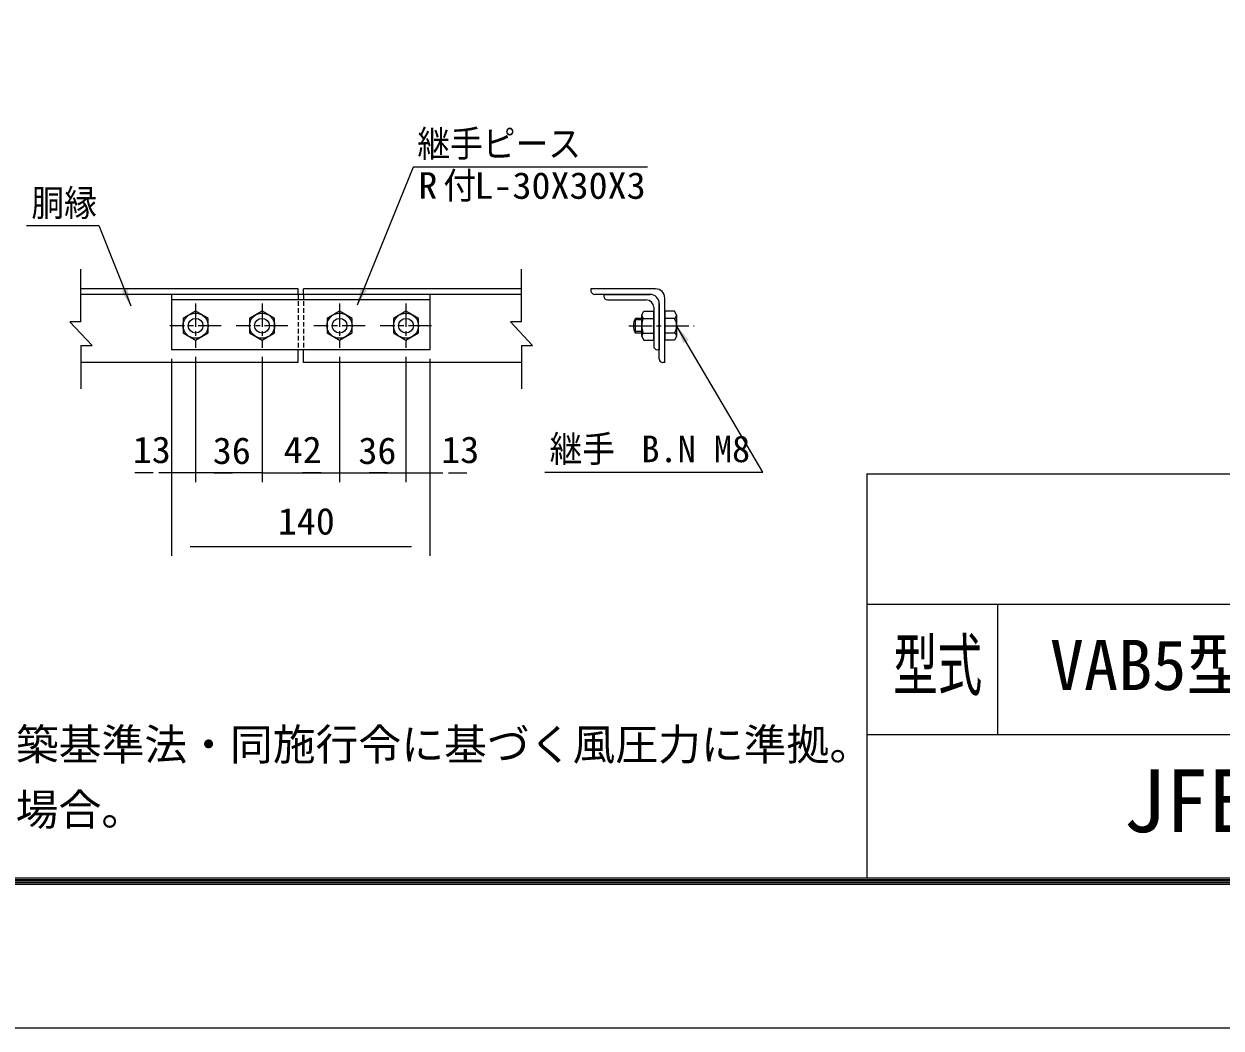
# Model space of a CAD drawing. Units: millimetres, scale not verified, with parts at other scales. Extents: x -4455 to 4455, y -3150 to 3150.
# Drawn here: x 878 to 2824, y -3150 to -1517 of the extents above; entities that cross this region are included whole.
import ezdxf
from ezdxf.enums import TextEntityAlignment as Align

# ---------------------------------------------------------------- set-up
doc = ezdxf.new("R2010")
doc.units = ezdxf.units.MM
doc.header["$LTSCALE"] = 30
doc.linetypes.add('USER1', pattern=[2, 1.25, -0.25, 0.25, -0.25])
doc.linetypes.add('USER3', pattern=[0.375, 0.25, -0.125])
doc.layers.add('0-0_7詳細', color=7, linetype='Continuous', lineweight=18)
doc.layers.add('0-E_D-TTL', color=7, linetype='Continuous', lineweight=9)
doc.layers.add('0-D_D-TTL-TXT', color=7, linetype='Continuous')
doc.styles.add('ＭＳ ゴシック', font='')
doc.styles.get('ＭＳ ゴシック').set_extended_font_data('MS Gothic')

msp = doc.modelspace()

# ---------------------------------------------------------------- linework, layer by layer
at = {"layer": '0-0_7詳細', "color": 4}
for p, q in [((971.03, -2001.63), (971.03, -1916.04)), ((1687.3, -2001.63), (1687.3, -1916.04)), ((1669.3, -2001.63), (1705.3, -2040.4)), ((1687.3, -2001.63), (1669.3, -2001.63)), ((971.03, -2040.4), (971.03, -2110.59)), ((971.03, -2040.4), (989.03, -2040.4)), ((1687.3, -2040.4), (1687.3, -2110.59)), ((1687.3, -2040.4), (1705.3, -2040.4))]:
    msp.add_line(p, q, dxfattribs=at)
at = {"layer": '0-0_7詳細', "lineweight": 9}
for p, q in [((1324.16, -1947.97), (971.03, -1947.97)), ((1687.3, -1956.97), (971.03, -1956.97)), ((1118.36, -1956.97), (1118.36, -2046.97)), ((1324.16, -1956.97), (1324.16, -1947.97)), ((1687.3, -1947.97), (1332.56, -1947.97)), ((1332.56, -1956.97), (1332.56, -1947.97)), ((1538.36, -1956.97), (1538.36, -2046.97)), ((1905.1, -1947.97), (1800.1, -1947.97)), ((1800.1, -1947.97), (1800.1, -1950.97)), ((1896.1, -1956.97), (1806.1, -1956.97)), ((1821.1, -1956.97), (1896.1, -1956.97)), ((1821.1, -1956.97), (1821.1, -1959.97)), ((1920.1, -2067.97), (1920.1, -1962.97)), ((1538.36, -1965.97), (1118.36, -1965.97)), ((1827.1, -1965.97), (1890.1, -1965.97)), ((1902.1, -1977.97), (1902.1, -2040.97)), ((1902.1, -2031.49), (1902.1, -1984.45)), ((1911.1, -2061.97), (1911.1, -1971.97)), ((1935.9, -1984.45), (1920.1, -1984.45)), ((1920.1, -1984.45), (1920.1, -2031.49)), ((1939.3, -1990.33), (1935.9, -1984.45)), ((1872.24, -2019.97), (1872.24, -1995.97)), ((1882.9, -1995.97), (1872.24, -1995.97)), ((1882.9, -2025.73), (1882.9, -1990.21)), ((1884.95, -1995.97), (1902.1, -1995.97)), ((1935.9, -1995.97), (1920.1, -1995.97)), ((1882.9, -2019.97), (1872.24, -2019.97)), ((1884.95, -2019.97), (1902.1, -2019.97)), ((1935.9, -2019.97), (1920.1, -2019.97)), ((1882.9, -2025.73), (1886.22, -2031.49)), ((1886.22, -2031.49), (1902.1, -2031.49)), ((1935.9, -2031.49), (1920.1, -2031.49)), ((1538.36, -2046.97), (1118.36, -2046.97)), ((1324.16, -2067.97), (1324.16, -2046.97)), ((1332.56, -2067.97), (1332.56, -2046.97)), ((1324.16, -2067.97), (971.03, -2067.97)), ((1687.3, -2067.97), (1332.56, -2067.97)), ((1920.1, -2067.97), (1917.1, -2067.97))]:
    msp.add_line(p, q, dxfattribs=at)
at = {"layer": '0-0_7詳細', "color": 3, "linetype": 'USER3'}
for p, q in [((1324.16, -1956.97), (1324.16, -2046.97)), ((1332.56, -1956.97), (1332.56, -2046.97))]:
    msp.add_line(p, q, dxfattribs=at)
at = {"layer": '0-0_7詳細', "color": 1, "linetype": 'USER1'}
for p, q in [((1157.36, -1972.03), (1157.36, -2043.77)), ((1265.36, -1972.03), (1265.36, -2043.77)), ((1391.36, -1972.03), (1391.36, -2043.77)), ((1499.36, -1972.03), (1499.36, -2043.77)), ((1199.05, -2007.97), (1115.45, -2007.97)), ((1307.05, -2007.97), (1223.45, -2007.97)), ((1433.05, -2007.97), (1349.45, -2007.97)), ((1541.05, -2007.97), (1457.45, -2007.97)), ((1861.84, -2007.97), (1967.88, -2007.97))]:
    msp.add_line(p, q, dxfattribs=at)
at = {"layer": '0-0_7詳細', "color": 1}
for p, q in [((1882.9, -1998.37), (1871.02, -1998.37)), ((1882.9, -2017.57), (1871.02, -2017.57)), ((1118.36, -2061.97), (1118.36, -2382.28)), ((1118.36, -2061.97), (1118.36, -2262.28)), ((1157.36, -2058.77), (1157.36, -2262.28)), ((1157.36, -2058.77), (1157.36, -2262.28)), ((1265.36, -2058.77), (1265.36, -2262.28)), ((1265.36, -2058.77), (1265.36, -2262.28)), ((1391.36, -2058.77), (1391.36, -2262.28)), ((1391.36, -2058.77), (1391.36, -2262.28)), ((1499.36, -2058.77), (1499.36, -2262.28)), ((1499.36, -2058.77), (1499.36, -2262.28)), ((1538.36, -2061.97), (1538.36, -2382.28)), ((1538.36, -2061.97), (1538.36, -2262.28)), ((1088.36, -2247.28), (1058.36, -2247.28)), ((1127.36, -2247.28), (1097.36, -2247.28)), ((1157.36, -2247.28), (1118.36, -2247.28)), ((1265.36, -2247.28), (1157.36, -2247.28)), ((1187.36, -2247.28), (1217.36, -2247.28)), ((1235.36, -2247.28), (1205.36, -2247.28)), ((1265.36, -2247.28), (1391.36, -2247.28)), ((1295.36, -2247.28), (1325.36, -2247.28)), ((1361.36, -2247.28), (1331.36, -2247.28)), ((1391.36, -2247.28), (1499.36, -2247.28)), ((1421.36, -2247.28), (1451.36, -2247.28)), ((1469.36, -2247.28), (1439.36, -2247.28)), ((1499.36, -2247.28), (1538.36, -2247.28)), ((1529.36, -2247.28), (1559.36, -2247.28)), ((1568.36, -2247.28), (1598.36, -2247.28)), ((1148.36, -2367.28), (1508.36, -2367.28))]:
    msp.add_line(p, q, dxfattribs=at)
for points in [[(1891.96, -1750.32), (1510.91, -1750.32), (1420.11, -1974.71)], [(882.24, -1844.85), (1000.14, -1844.85), (1051.93, -1975.78)], [(1725.16, -2246.4), (2079.63, -2246.4), (1940.31, -2009.69)]]:
    msp.add_lwpolyline(points, dxfattribs=at)
at = {"layer": '0-0_7詳細', "lineweight": 9}
for points in [[(1157.36, -1984.45), (1136.99, -1996.21), (1136.99, -2019.73), (1157.36, -2031.49), (1177.73, -2019.73), (1177.73, -1996.21)], [(1265.36, -1984.45), (1244.99, -1996.21), (1244.99, -2019.73), (1265.36, -2031.49), (1285.73, -2019.73), (1285.73, -1996.21)], [(1391.36, -1984.45), (1370.99, -1996.21), (1370.99, -2019.73), (1391.36, -2031.49), (1411.73, -2019.73), (1411.73, -1996.21)], [(1499.36, -1984.45), (1478.99, -1996.21), (1478.99, -2019.73), (1499.36, -2031.49), (1519.73, -2019.73), (1519.73, -1996.21)]]:
    msp.add_lwpolyline(points, close=True, dxfattribs=at)
for points in [[(1882.9, -1990.21), (1886.22, -1984.45), (1902.1, -1984.45)], [(1911.1, -1971.97), (1911.1, -2046.97), (1908.1, -2046.97)], [(1939.3, -1990.33), (1939.3, -2025.61), (1935.9, -2031.49)]]:
    msp.add_lwpolyline(points, dxfattribs=at)
at = {"layer": '0-0_7詳細', "color": 4}
msp.add_lwpolyline([(971.03, -2001.63), (953.03, -2001.63), (989.03, -2040.4)], dxfattribs=at)
at = {"layer": '0-0_7詳細', "lineweight": 9}
for centre, radius in [((1157.36, -2007.97), 20.4), ((1157.36, -2007.97), 12), ((1265.36, -2007.97), 20.4), ((1265.36, -2007.97), 12), ((1391.36, -2007.97), 20.4), ((1391.36, -2007.97), 12), ((1499.36, -2007.97), 20.4), ((1499.36, -2007.97), 12)]:
    msp.add_circle(centre, radius, dxfattribs=at)
for centre, radius, start, end in [((1806.1, -1950.97), 6, 180, 270), ((1827.1, -1959.97), 6, 180, 270), ((1896.1, -1971.97), 15, 0, 90), ((1896.1, -1971.97), 15, 0, 90), ((1905.1, -1962.97), 15, 0, 90), ((1890.1, -1977.97), 12, 0, 90), ((1893.02, -2007.97), 24, 150, 210), ((1891.98, -1990.21), 9.09, 180, 219.3382), ((1918.9, -2007.97), 36, 160.52878, 199.47122), ((1933.42, -1990.63), 5.88, 294.94299, 2.968), ((1916.39, -2007.97), 22.91, 328.40741, 31.59259), ((1891.98, -2025.73), 9.09, 140.6618, 180), ((1933.42, -2025.3), 5.88, 357.032, 65.05701), ((1908.1, -2040.97), 6, 180, 270), ((1917.1, -2061.97), 6, 180, 270)]:
    msp.add_arc(centre, radius, start, end, dxfattribs=at)
at = {"layer": '0-0_7詳細', "color": 1}
for points in [[(1052.66, -1977.64), (1036.79, -1951.66), (1046.48, -1947.83)], [(1419.36, -1976.56), (1425.78, -1946.8), (1435.44, -1950.71)], [(1939.3, -2007.97), (1959, -2031.18), (1950.02, -2036.46)]]:
    msp.add_solid(points, dxfattribs=at)
at = {"layer": '0-E_D-TTL'}
for p, q in [((2248.64, -2248.64), (2248.64, -2906.26)), ((2248.64, -2248.64), (4157.86, -2248.64)), ((2248.64, -2460.77), (4157.86, -2460.77)), ((2460.77, -2460.77), (2460.77, -2672.91)), ((2248.64, -2672.91), (4157.86, -2672.91))]:
    msp.add_line(p, q, dxfattribs=at)
at = {"layer": '0-E_D-TTL', "color": 2, "lineweight": 18}
msp.add_lwpolyline([(-4454.85, 3150.21), (4454.85, 3150.21), (4454.85, -3150.21), (-4454.85, -3150.21)], close=True, dxfattribs=at)
at = {"layer": '0-E_D-TTL'}
for points in [[(-4168.47, 2916.87), (4168.47, 2916.87), (4168.47, -2916.87), (-4168.47, -2916.87)], [(-4165.81, 2914.21), (4165.81, 2914.21), (4165.81, -2914.21), (-4165.81, -2914.21)], [(-4163.16, 2911.56), (4163.16, 2911.56), (4163.16, -2911.56), (-4163.16, -2911.56)], [(-4160.51, 2908.91), (4160.51, 2908.91), (4160.51, -2908.91), (-4160.51, -2908.91)], [(-4157.86, 2906.26), (4157.86, 2906.26), (4157.86, -2906.26), (-4157.86, -2906.26)]]:
    msp.add_lwpolyline(points, close=True, dxfattribs=at)

# ---------------------------------------------------------------- texts
at = {"layer": '0-0_7詳細', "color": 3, "style": 'ＭＳ ゴシック'}
for s, width, p in [('継手ピース', 0.9, (1517.86, -1746.47)), ('R', 1.05, (1519.43, -1814.61)), ('付', 0.9, (1560.17, -1814.61)), ('L-30X30X3', 1.05, (1610.51, -1814.61)), ('胴縁', 0.9, (890.38, -1842.85)), ('13', 1.05, (1055.1, -2244.31)), ('36', 1.05, (1185.28, -2245.78)), ('42', 1.05, (1300.54, -2244.31)), ('36', 1.05, (1421.94, -2245.78)), ('13', 1.05, (1556.61, -2244.31)), ('継手', 0.9, (1732.84, -2242.92)), ('140', 1.05, (1290.86, -2360.61))]:
    msp.add_text(s, height=43.33, dxfattribs=dict(at, width=width)).set_placement(p, align=Align.BOTTOM_LEFT)
msp.add_text('B.N M8', height=43.33, dxfattribs=at).set_placement((1882.05, -2242.92), align=Align.BOTTOM_LEFT)
at = {"layer": '0-D_D-TTL-TXT', "style": 'ＭＳ ゴシック', "width": 0.65}
msp.add_text('型式', height=81.64, dxfattribs=at).set_placement((2291.35, -2624.97), align=Align.BOTTOM_LEFT)
at = {"layer": '0-D_D-TTL-TXT', "style": 'ＭＳ ゴシック'}
for s, height, p in [('VAB5型H1800', 81.64, (2546.05, -2624.97)), ('（設計条件）風荷重：昭和57年改正 建築基準法・同施行令に基づく風圧力に準拠。', 51.03, (-352.62, -2729.76)), ('JFE 建材株式会社', 102.1, (2664.83, -2862.24)), ('（基礎条件）長期許容地耐力98kN/m の場合。', 51.03, (-352.62, -2835.83))]:
    msp.add_text(s, height=height, dxfattribs=at).set_placement(p, align=Align.BOTTOM_LEFT)

doc.saveas('drawing.dxf')
